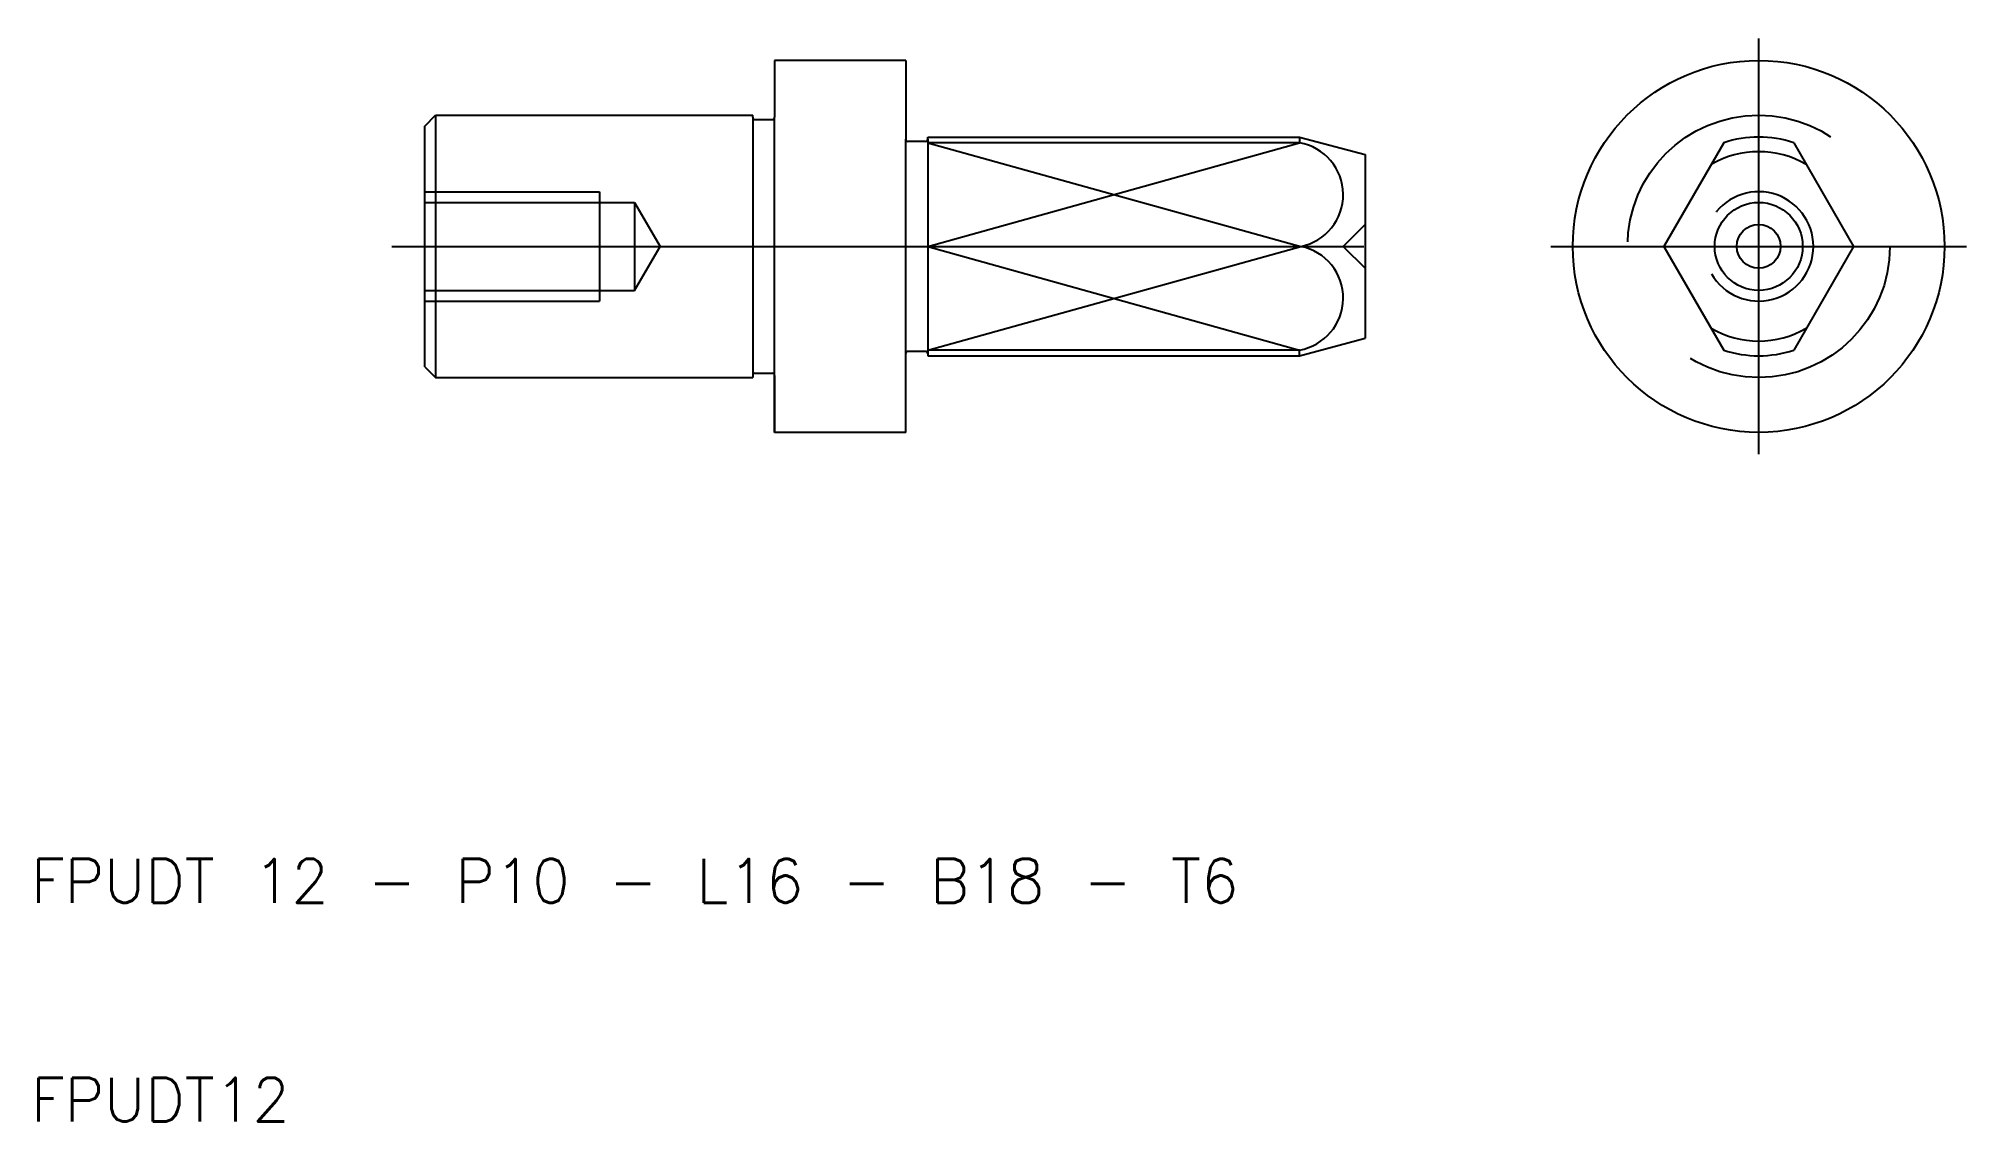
# Model space of a CAD drawing. Extents: x 10.3 to 98.5, y 10 to 59.5.
import ezdxf

# ---------------------------------------------------------------- set-up
doc = ezdxf.new("R2010")
doc.units = 0
doc.linetypes.add('CENTER', pattern=[50.8, 31.75, -6.35, 6.35, -6.35])
doc.linetypes.add('DASHED', pattern=[19.05, 12.7, -6.35])
doc.layers.get('0').update_dxf_attribs({"linetype": 'CONTINUOUS'})
doc.layers.add('CENTER', color=1, linetype='CENTER')
doc.styles.get("Standard").update_dxf_attribs({"font": 'txt.shx'})

msp = doc.modelspace()

# ---------------------------------------------------------------- linework, layer by layer
for p, q in [((50, 58.5), (44, 58.5)), ((44, 58.5), (44, 55.9)), ((50, 58.5), (50, 54.9)), ((28, 55.5), (28.5, 56)), ((28.5, 56), (43, 56)), ((28.5, 56), (28.5, 44)), ((43, 55.9), (43, 56)), ((43, 55.9), (43, 44.1)), ((43.1, 55.8), (43.9, 55.8)), ((44, 44.1), (44, 55.9)), ((28, 44.5), (28, 55.5)), ((50, 45.1), (50, 54.9)), ((50.9, 54.8), (50.1, 54.8)), ((51, 55), (68, 55)), ((51, 54.9), (51, 55)), ((51, 54.9), (51, 45.1)), ((68, 54.737), (51, 54.737)), ((68, 55), (71, 54.196)), ((68, 55), (68, 54.737)), ((87.4, 54.737), (84.665, 50)), ((90.6, 54.737), (93.335, 50)), ((71, 54.196), (71, 45.804)), ((51, 50), (68.06, 50)), ((84.665, 50), (87.4, 45.263)), ((93.335, 50), (90.6, 45.263)), ((50, 41.5), (50, 45.1)), ((50.9, 45.2), (50.1, 45.2)), ((68, 45.263), (51, 45.263)), ((51, 45.1), (51, 45)), ((51, 45), (68, 45)), ((68, 45), (71, 45.804)), ((68, 45), (68, 45.263)), ((28, 44.5), (28.5, 44)), ((43, 44.1), (43, 44)), ((43.1, 44.2), (43.9, 44.2)), ((44, 44.1), (44, 41.5)), ((44, 41.5), (44, 44.1)), ((28.5, 44), (43, 44)), ((50, 41.5), (44, 41.5))]:
    msp.add_line(p, q)
at = {"color": 3}
for p, q in [((51, 50), (68, 54.737)), ((51, 54.737), (68.06, 50)), ((51, 45.263), (68.06, 50)), ((51, 50), (68, 45.263))]:
    msp.add_line(p, q, dxfattribs=at)
at = {"color": 3, "linetype": 'DASHED'}
for p, q in [((28, 52.5), (36, 52.5)), ((36, 52.5), (36, 47.5)), ((28, 52.01), (37.6, 52.01)), ((37.6, 52.01), (37.6, 47.99)), ((37.6, 52.01), (38.76, 50)), ((70, 50), (71, 51)), ((37.6, 47.99), (38.76, 50)), ((70, 50), (71, 49)), ((28, 47.99), (37.6, 47.99)), ((28, 47.5), (36, 47.5))]:
    msp.add_line(p, q, dxfattribs=at)
for radius in [8.5, 1]:
    msp.add_circle((89, 50), radius)
for radius in [6, 2.01]:
    msp.add_circle((89, 50), radius, dxfattribs=at)
for centre, radius, start, end in [((43.1, 55.9), 0.1, 180, 270), ((43.9, 55.9), 0.1, 270, 0), ((50.1, 54.9), 0.1, 180, 270), ((50.9, 54.9), 0.1, 270, 0), ((67.591, 52.363), 2.409, 281.22769, 80.22365), ((89, 50), 5, 71.33708, 108.66292), ((89, 50), 4.33, 59.88908, 120.11092), ((67.591, 47.637), 2.409, 279.77635, 78.77231), ((89, 50), 4.33, 239.88908, 300.11092), ((50.1, 45.1), 0.1, 90, 180), ((50.9, 45.1), 0.1, 0, 90), ((89, 50), 5, 251.33708, 288.66292), ((43.1, 44.1), 0.1, 90, 180), ((43.9, 44.1), 0.1, 0, 90)]:
    msp.add_arc(centre, radius, start, end)
msp.add_arc((89, 50), 2.5, 210, 150, dxfattribs=at)
at = {"layer": 'CENTER'}
for p, q in [((89, 40.5), (89, 59.5)), ((26.5, 50), (72.5, 50)), ((79.5, 50), (98.5, 50))]:
    msp.add_line(p, q, dxfattribs=at)

# ---------------------------------------------------------------- texts
for s, p in [('FPUDT 12 - P10 - L16 - B18 - T6', (10, 20)), ('FPUDT12', (10, 10))]:
    msp.add_text(s, height=2).set_placement(p)

doc.saveas('drawing.dxf')
